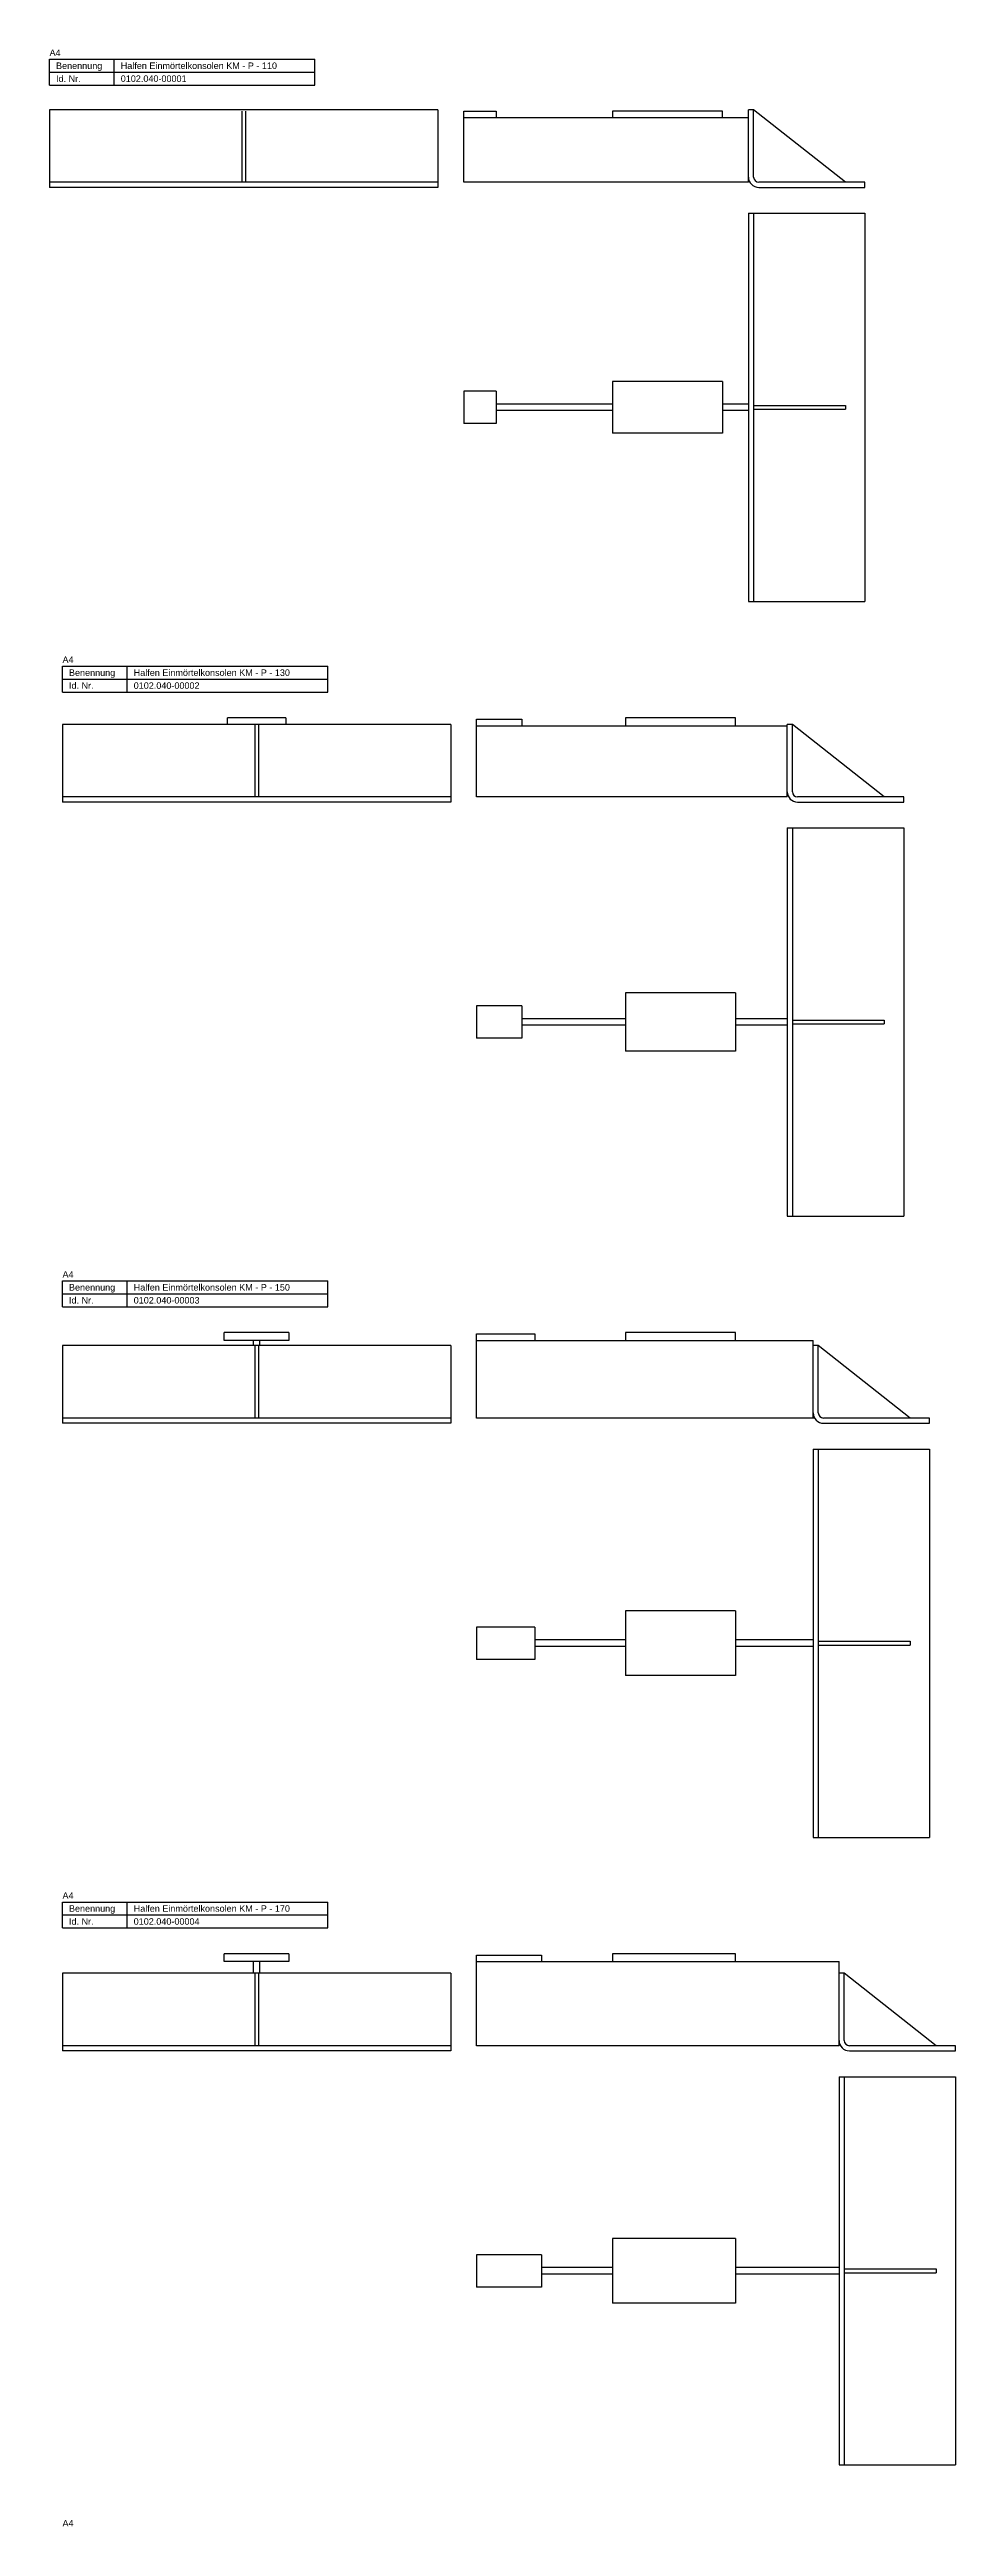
# Model space of a CAD drawing. Header units: millimetres. Extents: x 3 to 783, y -3567 to 271.
# Drawn here: x 3 to 703, y -1643 to 271 of the extents above; entities that cross this region are included whole.
import ezdxf

# ---------------------------------------------------------------- set-up
doc = ezdxf.new("R2010")
doc.units = ezdxf.units.MM
doc.layers.add('HALFEN-KONSOLANKER', color=2, linetype='CONTINUOUS')
doc.styles.add('ARIAL50', font='ARIAL.TTF', dxfattribs={"height": 5})

msp = doc.modelspace()

# ---------------------------------------------------------------- linework, layer by layer
at = {"layer": 'HALFEN-KONSOLANKER'}
for p, q in [((3.4, 263.2), (208.4, 263.2)), ((3.4, 243.2), (3.4, 263.2)), ((3.4, 253.2), (208.4, 253.2)), ((53.4, 243.2), (53.4, 263.2)), ((208.4, 243.2), (208.4, 263.2)), ((3.4, 243.2), (208.4, 243.2)), ((3.4, 224.2), (3.4, 164.2)), ((303.4, 224.2), (3.4, 224.2)), ((151.9, 223.2), (151.9, 168.2)), ((154.9, 223.2), (154.9, 168.2)), ((303.4, 224.2), (303.4, 164.2)), ((323.4, 168.2), (323.4, 223.2)), ((323.4, 223.2), (348.4, 223.2)), ((323.4, 218.2), (543.4, 218.2)), ((348.4, 223.2), (348.4, 218.2)), ((523.4, 223.2), (438.4, 223.2)), ((438.4, 223.2), (438.4, 218.2)), ((523.4, 218.2), (523.4, 223.2)), ((543.4, 168.2), (543.4, 224.2)), ((547.4, 224.2), (543.4, 224.2)), ((547.4, 172.2), (547.4, 224.2)), ((618.4, 168.2), (547.4, 224.2)), ((303.4, 168.2), (3.4, 168.2)), ((303.4, 164.2), (3.4, 164.2)), ((543.4, 168.2), (323.4, 168.2)), ((633.4, 168.2), (551.4, 168.2)), ((551.4, 164.2), (633.4, 164.2)), ((633.4, 164.2), (633.4, 168.2)), ((543.4, 144.2), (543.4, -155.8)), ((543.4, 144.2), (633.4, 144.2)), ((547.4, 144.2), (547.4, -155.8)), ((633.4, 144.2), (633.4, -155.8)), ((323.4, 6.7), (323.4, -18.3)), ((348.4, 6.7), (323.4, 6.7)), ((348.4, 6.7), (348.4, -18.3)), ((438.4, 14.2), (438.4, -25.8)), ((523.4, 14.2), (438.4, 14.2)), ((523.4, 14.2), (523.4, -25.8)), ((348.4, -18.3), (323.4, -18.3)), ((438.4, -3.3), (348.4, -3.3)), ((438.4, -8.3), (348.4, -8.3)), ((543.4, -3.3), (523.4, -3.3)), ((543.4, -8.3), (523.4, -8.3)), ((547.4, -4.3), (618.4, -4.3)), ((547.4, -7.3), (618.4, -7.3)), ((618.4, -4.3), (618.4, -7.3)), ((523.4, -25.8), (438.4, -25.8)), ((543.4, -155.8), (633.4, -155.8)), ((13.4, -205.8), (218.4, -205.8)), ((13.4, -225.8), (13.4, -205.8)), ((63.4, -225.8), (63.4, -205.8)), ((218.4, -225.8), (218.4, -205.8)), ((13.4, -215.8), (218.4, -215.8)), ((13.4, -225.8), (218.4, -225.8)), ((185.9, -245.8), (140.9, -245.8)), ((140.9, -250.8), (140.9, -245.8)), ((185.9, -245.8), (185.9, -250.8)), ((333.4, -306.8), (333.4, -246.8)), ((333.4, -246.8), (368.4, -246.8)), ((368.4, -246.8), (368.4, -251.8)), ((533.4, -245.8), (448.4, -245.8)), ((448.4, -245.8), (448.4, -251.8)), ((533.4, -251.8), (533.4, -245.8)), ((313.4, -250.8), (13.4, -250.8)), ((13.4, -250.8), (13.4, -310.8)), ((161.9, -250.8), (161.9, -306.8)), ((164.9, -250.8), (164.9, -306.8)), ((313.4, -250.8), (313.4, -310.8)), ((333.4, -251.8), (573.4, -251.8)), ((577.4, -250.8), (573.4, -250.8)), ((573.4, -306.8), (573.4, -250.8)), ((648.4, -306.8), (577.4, -250.8)), ((577.4, -302.8), (577.4, -250.8)), ((313.4, -306.8), (13.4, -306.8)), ((313.4, -310.8), (13.4, -310.8)), ((573.4, -306.8), (333.4, -306.8)), ((663.4, -306.8), (581.4, -306.8)), ((581.4, -310.8), (663.4, -310.8)), ((663.4, -310.8), (663.4, -306.8)), ((573.4, -330.8), (573.4, -630.8)), ((573.4, -330.8), (663.4, -330.8)), ((577.4, -330.8), (577.4, -630.8)), ((663.4, -330.8), (663.4, -630.8)), ((448.4, -458.3), (448.4, -503.3)), ((533.4, -458.3), (448.4, -458.3)), ((533.4, -458.3), (533.4, -503.3)), ((333.4, -468.3), (333.4, -493.3)), ((368.4, -468.3), (333.4, -468.3)), ((368.4, -468.3), (368.4, -493.3)), ((448.4, -478.3), (368.4, -478.3)), ((573.4, -478.3), (533.4, -478.3)), ((368.4, -493.3), (333.4, -493.3)), ((448.4, -483.3), (368.4, -483.3)), ((573.4, -483.3), (533.4, -483.3)), ((577.4, -479.3), (648.4, -479.3)), ((577.4, -482.3), (648.4, -482.3)), ((648.4, -479.3), (648.4, -482.3)), ((533.4, -503.3), (448.4, -503.3)), ((573.4, -630.8), (663.4, -630.8)), ((13.4, -680.8), (218.4, -680.8)), ((13.4, -700.8), (13.4, -680.8)), ((63.4, -700.8), (63.4, -680.8)), ((218.4, -700.8), (218.4, -680.8)), ((13.4, -690.8), (218.4, -690.8)), ((13.4, -700.8), (218.4, -700.8)), ((188.4, -720.8), (138.4, -720.8)), ((138.4, -726.8), (138.4, -720.8)), ((188.4, -726.8), (138.4, -726.8)), ((160.9, -730.8), (160.9, -726.8)), ((165.9, -730.8), (165.9, -726.8)), ((188.4, -720.8), (188.4, -726.8)), ((333.4, -786.8), (333.4, -721.8)), ((333.4, -721.8), (378.4, -721.8)), ((333.4, -726.8), (593.4, -726.8)), ((378.4, -721.8), (378.4, -726.8)), ((533.4, -720.8), (448.4, -720.8)), ((448.4, -720.8), (448.4, -726.8)), ((533.4, -726.8), (533.4, -720.8)), ((593.4, -786.8), (593.4, -726.8)), ((313.4, -730.8), (13.4, -730.8)), ((13.4, -730.8), (13.4, -790.8)), ((161.9, -730.8), (161.9, -786.8)), ((164.9, -730.8), (164.9, -786.8)), ((313.4, -730.8), (313.4, -790.8)), ((597.4, -730.8), (593.4, -730.8)), ((668.4, -786.8), (597.4, -730.8)), ((597.4, -782.8), (597.4, -730.8)), ((313.4, -786.8), (13.4, -786.8)), ((313.4, -790.8), (13.4, -790.8)), ((594.5, -786.8), (333.4, -786.8)), ((683.4, -786.8), (601.4, -786.8)), ((601.4, -790.8), (683.4, -790.8)), ((683.4, -790.8), (683.4, -786.8)), ((593.4, -810.8), (593.4, -1110.8)), ((593.4, -810.8), (683.4, -810.8)), ((597.4, -810.8), (597.4, -1110.8)), ((683.4, -810.8), (683.4, -1110.8)), ((533.4, -935.8), (448.4, -935.8)), ((448.4, -935.8), (448.4, -985.8)), ((533.4, -935.8), (533.4, -985.8)), ((333.4, -948.3), (333.4, -973.3)), ((378.4, -948.3), (333.4, -948.3)), ((378.4, -948.3), (378.4, -973.3)), ((378.4, -973.3), (333.4, -973.3)), ((448.4, -958.3), (378.4, -958.3)), ((448.4, -963.3), (378.4, -963.3)), ((593.4, -958.3), (533.4, -958.3)), ((593.4, -963.3), (533.4, -963.3)), ((597.4, -959.3), (668.4, -959.3)), ((597.4, -962.3), (668.4, -962.3)), ((668.4, -959.3), (668.4, -962.3)), ((533.4, -985.8), (448.4, -985.8)), ((593.4, -1110.8), (683.4, -1110.8)), ((13.4, -1160.8), (218.4, -1160.8)), ((13.4, -1180.8), (13.4, -1160.8)), ((63.4, -1180.8), (63.4, -1160.8)), ((218.4, -1180.8), (218.4, -1160.8)), ((13.4, -1170.8), (218.4, -1170.8)), ((13.4, -1180.8), (218.4, -1180.8)), ((138.4, -1206.8), (138.4, -1200.8)), ((188.4, -1200.8), (138.4, -1200.8)), ((188.4, -1200.8), (188.4, -1206.8)), ((333.4, -1271.8), (333.4, -1201.8)), ((333.4, -1201.8), (383.4, -1201.8)), ((383.4, -1201.8), (383.4, -1206.8)), ((438.4, -1200.8), (438.4, -1206.8)), ((533.4, -1200.8), (438.4, -1200.8)), ((533.4, -1206.8), (533.4, -1200.8)), ((313.4, -1215.8), (13.4, -1215.8)), ((13.4, -1215.8), (13.4, -1275.8)), ((188.4, -1206.8), (138.4, -1206.8)), ((160.9, -1215.8), (160.9, -1206.8)), ((161.9, -1215.8), (161.9, -1271.8)), ((164.9, -1215.8), (164.9, -1271.8)), ((165.9, -1215.8), (165.9, -1206.8)), ((313.4, -1215.8), (313.4, -1275.8)), ((333.4, -1206.8), (613.4, -1206.8)), ((613.4, -1271.8), (613.4, -1206.8)), ((617.4, -1215.8), (613.4, -1215.8)), ((688.4, -1271.8), (617.4, -1215.8)), ((617.4, -1267.8), (617.4, -1215.8)), ((313.4, -1271.8), (13.4, -1271.8)), ((313.4, -1275.8), (13.4, -1275.8)), ((613.4, -1271.8), (333.4, -1271.8)), ((703.4, -1271.8), (621.4, -1271.8)), ((621.4, -1275.8), (703.4, -1275.8)), ((703.4, -1275.8), (703.4, -1271.8)), ((613.4, -1295.8), (613.4, -1595.8)), ((613.4, -1295.8), (703.4, -1295.8)), ((617.4, -1295.8), (617.4, -1595.8)), ((703.4, -1295.8), (703.4, -1595.8)), ((383.4, -1433.3), (333.4, -1433.3)), ((333.4, -1433.3), (333.4, -1458.3)), ((383.4, -1433.3), (383.4, -1458.3)), ((533.4, -1420.8), (438.4, -1420.8)), ((438.4, -1420.8), (438.4, -1470.8)), ((533.4, -1420.8), (533.4, -1470.8)), ((438.4, -1443.3), (383.4, -1443.3)), ((438.4, -1448.3), (383.4, -1448.3)), ((613.4, -1443.3), (533.4, -1443.3)), ((613.4, -1448.3), (533.4, -1448.3)), ((617.4, -1444.3), (688.4, -1444.3)), ((617.4, -1447.3), (688.4, -1447.3)), ((688.4, -1444.3), (688.4, -1447.3)), ((383.4, -1458.3), (333.4, -1458.3)), ((533.4, -1470.8), (438.4, -1470.8)), ((613.4, -1595.8), (703.4, -1595.8))]:
    msp.add_line(p, q, dxfattribs=at)
for centre, radius in [((551.4, 172.2), 8), ((551.4, 172.2), 4), ((581.4, -302.8), 8), ((581.4, -302.8), 4), ((601.4, -782.8), 8), ((601.4, -782.8), 4), ((621.4, -1267.8), 8), ((621.4, -1267.8), 4)]:
    msp.add_arc(centre, radius, 180, 270, dxfattribs=at)

# ---------------------------------------------------------------- texts
at = {"layer": 'HALFEN-KONSOLANKER', "style": 'ARIAL50'}
for s, p in [('A4', (3.4, 265.7)), ('Benennung', (8.4, 255.7)), ('Id. Nr.', (8.4, 245.7)), ('0102.040-00001', (58.4, 245.7)), ('Halfen Einmörtelkonsolen KM - P - 110', (58.4, 255.7)), ('A4', (13.4, -203.3)), ('Benennung', (18.4, -213.3)), ('Halfen Einmörtelkonsolen KM - P - 130', (68.4, -213.3)), ('Id. Nr.', (18.4, -223.3)), ('0102.040-00002', (68.4, -223.3)), ('A4', (13.4, -678.3)), ('Benennung', (18.4, -688.3)), ('Halfen Einmörtelkonsolen KM - P - 150', (68.4, -688.3)), ('Id. Nr.', (18.4, -698.3)), ('0102.040-00003', (68.4, -698.3)), ('A4', (13.4, -1158.3)), ('Benennung', (18.4, -1168.3)), ('Halfen Einmörtelkonsolen KM - P - 170', (68.4, -1168.3)), ('Id. Nr.', (18.4, -1178.3)), ('0102.040-00004', (68.4, -1178.3)), ('A4', (13.4, -1643.3))]:
    msp.add_text(s, height=5, dxfattribs=at).set_placement(p)

doc.saveas('drawing.dxf')
